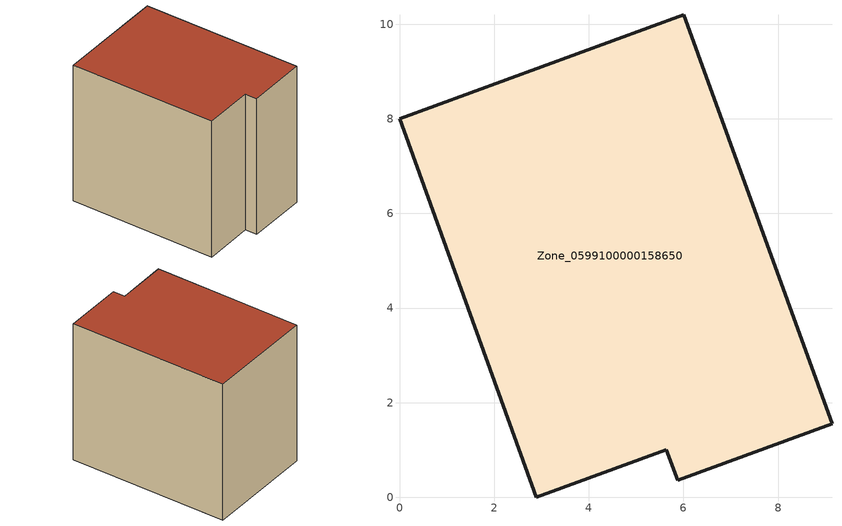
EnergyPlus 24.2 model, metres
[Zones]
Zone_0599100000158650
 floor ground (C_G): 5.64,1.01 2.89,0 0,8 6.01,10.2 9.14,1.56 5.88,0.36 z0
 wall outside (C_F): 6.01,10.2 0,8 2.89,0 5.64,1.01 5.88,0.36 9.14,1.56 6.01,10.2 z0:8.23
 roof outside (C_R): 5.88,0.36 9.14,1.56 6.01,10.2 0,8 2.89,0 5.64,1.01 z8.23
[BUILDING]
Pand.0599100000158650: North Axis=0; Terrain=City; Loads Convergence Tolerance Value=0.04; Temperature Convergence Tolerance Value=0.4; Solar Distribution=FullExterior; Maximum Number of Warmup Days=25; Minimum Number of Warmup Days=1
[Site:Location]
Rotterdam.The.Hague.AP_ZH_NLD Design_Conditions: Latitude=51.96; Longitude=4.45; Time Zone=1; Elevation=-4.5
[SITE:GROUNDTEMPERATURE:BUILDINGSURFACE]
18, 18, 18, 18, 18, 18, 18, 18, 18, 18, 18, 18
[MATERIAL] Thermal Absorptance=0.9; Solar Absorptance=0.7; Visible Absorptance=0.7
Name | Roughness | Thickness | Conductivity | Density | Specific Heat
G.TI.1946-1964 | MediumSmooth | 0.15 | 1 | 540 | 1210
F.TI.1946-1964 | Rough | 0.3 | 0.857143 | 1920 | 840
R.TI.1946-1964 | MediumRough | 0.2 | 0.277778 | 1500 | 1000
[CONSTRUCTION]
C_G: G.TI.1946-1964
C_F: F.TI.1946-1964
C_R: R.TI.1946-1964
[ZONE]
Zone_0599100000158650: Type=1; Multiplier=1; Ceiling Height=Autocalculate; Volume=Autocalculate; Floor Area=autocalculate; Part of Total Floor Area=Yes
[ZONEINFILTRATION:DESIGNFLOWRATE]
Infil_Zone_0599100000158650: Zone or ZoneList or Space or SpaceList=Zone_0599100000158650; Schedule=AlwaysOn; Design Flow Rate Calculation Method=Flow/Area; Flow Rate per Floor Area=0.003; Constant Term Coefficient=1; Temperature Term Coefficient=0; Velocity Term Coefficient=0; Velocity Squared Term Coefficient=0
[HVACTEMPLATE:ZONE:IDEALLOADSAIRSYSTEM]
Zone_0599100000158650: Maximum Heating Supply Air Temperature=50; Minimum Cooling Supply Air Temperature=13; Maximum Heating Supply Air Humidity Ratio=0.0156; Minimum Cooling Supply Air Humidity Ratio=0.0077; Heating Limit=NoLimit; Cooling Limit=NoLimit; Dehumidification Control Type=ConstantSensibleHeatRatio; Cooling Sensible Heat Ratio=0.7; Dehumidification Setpoint=60; Humidification Control Type=None; Humidification Setpoint=30; Outdoor Air Method=None; Outdoor Air Flow Rate per Person=0.00944; Outdoor Air Flow Rate per Zone Floor Area=0; Outdoor Air Flow Rate per Zone=0; Demand Controlled Ventilation Type=None; Outdoor Air Economizer Type=NoEconomizer; Heat Recovery Type=None; Sensible Heat Recovery Effectiveness=0.7; Latent Heat Recovery Effectiveness=0.65
[ZONECONTROL:THERMOSTAT]
ThermostatControl_Zone_0599100000158650: Zone or ZoneList=Zone_0599100000158650; Control Type Schedule=DualSetpointControlType; Control 1=Thermostat_Zone_0599100000158650; Temperature Difference Between Cutout And Setpoint=0
[THERMOSTATSETPOINT:DUALSETPOINT]
Thermostat_Zone_0599100000158650: Heating Setpoint Temperature Schedule=HeatingSetpoint_Zone_0599100000158650; Cooling Setpoint Temperature Schedule=CoolingSetpoint_Zone_0599100000158650
[SCHEDULE:COMPACT]
HeatingSetpoint_Zone_0599100000158650: Through: 12/31, For: AllDays, Until: 24:00, 21
CoolingSetpoint_Zone_0599100000158650: Through: 12/31, For: AllDays, Until: 24:00, 24
DualSetpointControlType: Through: 12/31, For: AllDays, Until: 24:00, 4
AlwaysOn: Through: 12/31, For: AllDays, Until: 24:00, 1
